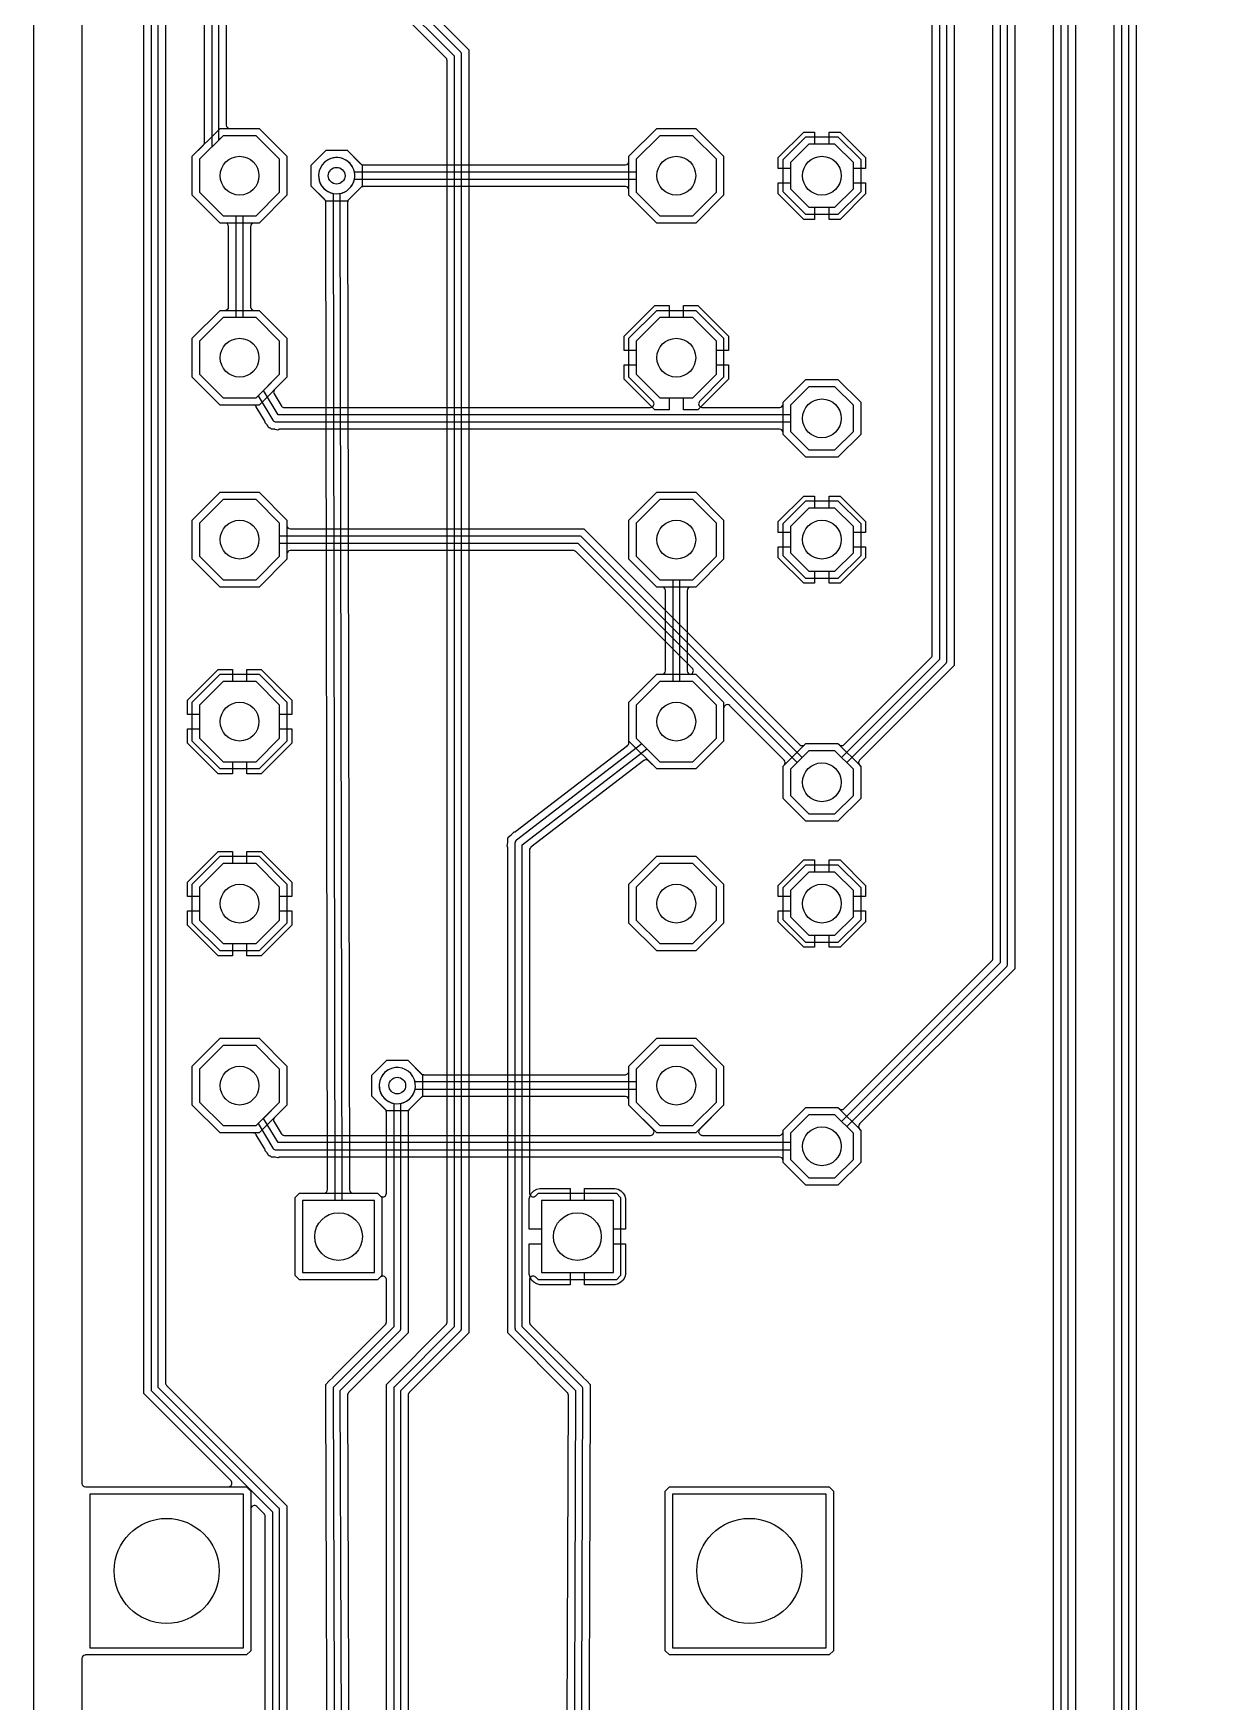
# Model space of a CAD drawing. Header units: millimetres. Extents: x -3 to 112, y -23 to 75.
# Drawn here: x 0 to 24.54, y 12.5 to 47.43 of the extents above; entities that cross this region are included whole.
import ezdxf

# ---------------------------------------------------------------- set-up
doc = ezdxf.new("R2010")
doc.units = ezdxf.units.MM

msp = doc.modelspace()

# ---------------------------------------------------------------- linework, layer by layer
at = {"layer": '16_copper'}
for points in [[(109.068, 73.904), (1.092, 73.904), (1.087, 73.903, 0.392588), (1.016, 73.828), (1.016, 17.077), (1.017, 17.071, 0.392588), (1.092, 17), (4.461, 17), (4.55, 16.911), (4.55, 13.569), (4.461, 13.48), (1.092, 13.48), (1.087, 13.479, 0.392588), (1.016, 13.403), (1.016, 1.092)], [(7.696, 5.112), (7.696, 19.018), (8.944, 20.266), (8.949, 20.273), (8.954, 20.279, 0.087651), (8.964, 20.304), (8.965, 20.311), (8.966, 20.32), (8.966, 46.99), (8.965, 46.998), (8.964, 47.007, 0.087654), (8.954, 47.031), (8.949, 47.037), (8.944, 47.044), (7.674, 48.314)], [(7.715, 48.489), (9.119, 47.085), (9.119, 20.225), (7.871, 18.978), (7.868, 18.973), (7.867, 18.973), (7.866, 18.971), (7.866, 18.971), (7.86, 18.964, 0.01577), (7.858, 18.96), (7.856, 18.956), (7.855, 18.954), (7.854, 18.951), (7.851, 18.944, 0.015767), (7.85, 18.94), (7.85, 18.936), (7.849, 18.933), (7.849, 18.929), (7.849, 18.924), (7.849, 8.606)], [(7.391, 8.646), (7.391, 19.145), (8.639, 20.392), (8.642, 20.397), (8.643, 20.397), (8.644, 20.399), (8.644, 20.399), (8.65, 20.406, 0.01577), (8.652, 20.41), (8.654, 20.414), (8.655, 20.416), (8.656, 20.419), (8.659, 20.426, 0.015767), (8.66, 20.43), (8.66, 20.434), (8.661, 20.437), (8.661, 20.441), (8.661, 20.446), (8.661, 46.864), (8.66, 46.872), (8.66, 46.881, 0.087654), (8.649, 46.905), (8.644, 46.911), (8.639, 46.918), (7.548, 48.009)], [(7.588, 48.184), (8.814, 46.958), (8.814, 20.352), (7.566, 19.104), (7.561, 19.097), (7.556, 19.091, 0.087651), (7.546, 19.066), (7.545, 19.059), (7.544, 19.05), (7.544, 5.08)], [(6.158, 8.723), (6.122, 18.924), (6.121, 18.927), (6.121, 19.05), (6.121, 19.05), (6.121, 19.05), (6.121, 19.144), (6.188, 19.211), (6.188, 19.211), (6.188, 19.211), (6.275, 19.299), (6.277, 19.3), (7.369, 20.392), (7.372, 20.397), (7.373, 20.397), (7.374, 20.399), (7.374, 20.399), (7.38, 20.406, 0.01577), (7.382, 20.41), (7.384, 20.414), (7.385, 20.416), (7.386, 20.419), (7.389, 20.426, 0.015767), (7.39, 20.43), (7.39, 20.434), (7.391, 20.437), (7.391, 20.441), (7.391, 20.446), (7.391, 21.334), (7.391, 21.337), (7.391, 21.34, 0.548396), (7.278, 21.4), (7.271, 21.395), (7.265, 21.391, 0.015772), (7.261, 21.388), (7.207, 21.334), (5.573, 21.334), (5.484, 21.423), (5.484, 23.057), (5.573, 23.146), (6.083, 23.146), (6.089, 23.147, 0.392797), (6.16, 23.223), (6.122, 43.896), (6.121, 43.904), (6.121, 43.913, 0.088101), (6.11, 43.937), (6.105, 43.943), (6.1, 43.95), (5.819, 44.23), (5.819, 44.67), (6.13, 44.981), (6.57, 44.981), (6.881, 44.67), (6.881, 44.23), (6.602, 43.952), (6.597, 43.945), (6.591, 43.938, 0.087193), (6.581, 43.914), (6.581, 43.906), (6.58, 43.898), (6.617, 23.222), (6.618, 23.217, 0.392315), (6.693, 23.146), (7.207, 23.146), (7.261, 23.092), (7.264, 23.09), (7.265, 23.088, 0.54841), (7.389, 23.125), (7.39, 23.134), (7.391, 23.141, 0.015781), (7.391, 23.146), (7.391, 24.847), (7.39, 24.855), (7.39, 24.864, 0.087654), (7.379, 24.888), (7.374, 24.894), (7.369, 24.901), (7.089, 25.18), (7.089, 25.62), (7.4, 25.931), (7.84, 25.931), (8.151, 25.62), (8.151, 25.18), (7.871, 24.901), (7.866, 24.894), (7.86, 24.887, 0.087651), (7.85, 24.863), (7.85, 24.855), (7.849, 24.847), (7.849, 20.225), (6.601, 18.978), (6.596, 18.971), (6.591, 18.965, 0.01489), (6.588, 18.961), (6.586, 18.955), (6.586, 18.954), (6.585, 18.952), (6.582, 18.945, 0.014881), (6.581, 18.94), (6.58, 18.936), (6.58, 18.933), (6.58, 18.929), (6.579, 18.924), (6.615, 8.722)], [(11.165, 8.722), (11.201, 18.924), (11.2, 18.93), (11.2, 18.934), (11.199, 18.937), (11.199, 18.941, 0.014884), (11.198, 18.945), (11.194, 18.953), (11.194, 18.955), (11.193, 18.956), (11.191, 18.961, 0.014889), (11.189, 18.965), (11.184, 18.971), (11.179, 18.978), (9.931, 20.225), (9.931, 30.376), (9.931, 30.38), (9.931, 30.383, 0.060541), (9.926, 30.405), (9.922, 30.411), (9.921, 30.414), (9.931, 30.49), (9.931, 30.495), (9.931, 30.5), (9.931, 30.576), (9.934, 30.58), (9.938, 30.586, 0.020165), (9.941, 30.592), (9.943, 30.6), (9.944, 30.602), (10.005, 30.649), (10.008, 30.653), (10.012, 30.656), (10.066, 30.71), (10.071, 30.711), (10.078, 30.712, 0.023472), (10.085, 30.714), (10.091, 30.718), (10.098, 30.721, 0.020606), (10.103, 30.724), (12.442, 32.524), (12.443, 32.525), (12.446, 32.527, 0.14431), (12.469, 32.563), (12.47, 32.572), (12.471, 32.58, 0.013798), (12.471, 32.584), (12.471, 33.43), (13.052, 34.011), (13.157, 34.011), (13.163, 34.011, 0.392588), (13.233, 34.087), (13.233, 35.763), (13.233, 35.769, 0.392588), (13.157, 35.839), (13.052, 35.839), (12.471, 36.42), (12.471, 37.24), (13.052, 37.821), (13.872, 37.821), (14.453, 37.24), (14.453, 36.42), (13.872, 35.839), (13.767, 35.839), (13.761, 35.839, 0.392588), (13.691, 35.763), (13.691, 34.087), (13.691, 34.081, 0.392588), (13.767, 34.011), (13.872, 34.011), (14.453, 33.43), (14.453, 32.61), (13.872, 32.029), (13.052, 32.029), (12.88, 32.201), (12.88, 32.201), (12.879, 32.202, 0.294765), (12.798, 32.217), (12.786, 32.21), (12.781, 32.207, 0.001975), (12.78, 32.207), (10.418, 30.39), (10.417, 30.388), (10.414, 30.387, 0.14431), (10.391, 30.351), (10.39, 30.342), (10.389, 30.334, 0.013798), (10.389, 30.33), (10.389, 23.146), (10.389, 23.143), (10.389, 23.14, 0.548396), (10.502, 23.08), (10.509, 23.085), (10.515, 23.089, 0.015772), (10.519, 23.092), (10.573, 23.146), (12.207, 23.146), (12.296, 23.057), (12.296, 21.423), (12.207, 21.334), (10.573, 21.334), (10.519, 21.388), (10.516, 21.39), (10.515, 21.392, 0.54841), (10.391, 21.355), (10.39, 21.346), (10.389, 21.339, 0.015781), (10.389, 21.334), (10.389, 20.446), (10.389, 20.441), (10.389, 20.436), (10.39, 20.433), (10.39, 20.429, 0.01577), (10.392, 20.425), (10.395, 20.418), (10.396, 20.415), (10.397, 20.414), (10.398, 20.409, 0.015774), (10.401, 20.405), (10.406, 20.399), (10.407, 20.397), (10.408, 20.397), (10.408, 20.396), (10.411, 20.392), (11.503, 19.3), (11.505, 19.299), (11.592, 19.211), (11.592, 19.211), (11.592, 19.211), (11.659, 19.144), (11.659, 19.05), (11.659, 19.05), (11.659, 19.05), (11.659, 18.927), (11.658, 18.924), (11.622, 8.723)], [(11.469, 8.494), (11.506, 19.05), (11.505, 19.058), (11.504, 19.067, 0.086763), (11.494, 19.091), (11.489, 19.097), (11.484, 19.104), (10.236, 20.352), (10.236, 30.442), (12.846, 32.45), (13.115, 32.182), (13.809, 32.182), (14.3, 32.673), (14.3, 33.367), (13.809, 33.858), (13.538, 33.858), (13.538, 35.992), (13.809, 35.992), (14.3, 36.483), (14.3, 37.177), (13.809, 37.668), (13.115, 37.668), (12.624, 37.177), (12.624, 36.483), (13.115, 35.992), (13.386, 35.992), (13.386, 33.858), (13.115, 33.858), (12.624, 33.367), (12.624, 32.673), (12.738, 32.559), (10.114, 30.54), (10.112, 30.539), (10.11, 30.537, 0.14431), (10.087, 30.501), (10.085, 30.492), (10.084, 30.484, 0.013798), (10.084, 30.48), (10.084, 20.32), (10.085, 20.312), (10.086, 20.303, 0.087654), (10.096, 20.279), (10.101, 20.273), (10.106, 20.266), (11.354, 19.019), (11.316, 8.494)], [(6.464, 8.494), (6.426, 19.019), (7.674, 20.266), (7.679, 20.273), (7.684, 20.279, 0.087651), (7.694, 20.304), (7.695, 20.311), (7.696, 20.32), (7.696, 25.029), (7.742, 25.041, 1), (7.498, 25.759), (7.452, 25.74, 0.714263), (7.544, 25.029), (7.544, 20.352), (6.296, 19.104), (6.291, 19.097), (6.285, 19.09, 0.086766), (6.276, 19.066), (6.275, 19.059), (6.274, 19.05), (6.311, 8.494)]]:
    msp.add_lwpolyline(points, format="xyb", dxfattribs=at)
for points in [[(3.908, 43.459), (3.327, 44.04), (3.327, 44.86), (3.908, 45.441), (4.728, 45.441), (5.309, 44.86), (5.309, 44.04), (4.728, 43.459)], [(13.052, 43.459), (12.471, 44.04), (12.471, 44.86), (13.052, 45.441), (13.872, 45.441), (14.453, 44.86), (14.453, 44.04), (13.872, 43.459)], [(5.156, 44.103), (5.156, 44.797), (4.665, 45.288), (3.971, 45.288), (3.48, 44.797), (3.48, 44.103), (3.971, 43.612), (4.665, 43.612)], [(14.3, 44.103), (14.3, 44.797), (13.809, 45.288), (13.115, 45.288), (12.624, 44.797), (12.624, 44.103), (13.115, 43.612), (13.809, 43.612)], [(16.173, 43.637), (15.697, 44.113), (15.697, 44.787), (16.173, 45.263), (16.847, 45.263), (17.323, 44.787), (17.323, 44.113), (16.847, 43.637)], [(17.17, 44.176), (17.17, 44.724), (16.784, 45.11), (16.236, 45.11), (15.85, 44.724), (15.85, 44.176), (16.236, 43.79), (16.784, 43.79)], [(3.908, 39.649), (3.327, 40.23), (3.327, 41.05), (3.908, 41.631), (4.728, 41.631), (5.309, 41.05), (5.309, 40.23), (4.728, 39.649)], [(12.37, 40.792), (12.37, 41.092), (13.01, 41.732), (13.31, 41.732), (13.31, 41.478), (13.115, 41.478), (12.624, 40.987), (12.624, 40.792)], [(14.3, 40.792), (14.3, 40.987), (13.809, 41.478), (13.614, 41.478), (13.614, 41.732), (13.914, 41.732), (14.554, 41.092), (14.554, 40.792)], [(5.156, 40.293), (5.156, 40.987), (4.665, 41.478), (3.971, 41.478), (3.48, 40.987), (3.48, 40.293), (3.971, 39.802), (4.665, 39.802)], [(13.01, 39.548), (12.37, 40.188), (12.37, 40.488), (12.624, 40.488), (12.624, 40.293), (13.115, 39.802), (13.31, 39.802), (13.31, 39.548)], [(13.614, 39.548), (13.614, 39.802), (13.809, 39.802), (14.3, 40.293), (14.3, 40.488), (14.554, 40.488), (14.554, 40.188), (13.914, 39.548)], [(16.173, 38.557), (15.697, 39.033), (15.697, 39.707), (16.173, 40.183), (16.847, 40.183), (17.323, 39.707), (17.323, 39.033), (16.847, 38.557)], [(17.17, 39.096), (17.17, 39.644), (16.784, 40.03), (16.236, 40.03), (15.85, 39.644), (15.85, 39.096), (16.236, 38.71), (16.784, 38.71)], [(3.908, 35.839), (3.327, 36.42), (3.327, 37.24), (3.908, 37.821), (4.728, 37.821), (5.309, 37.24), (5.309, 36.42), (4.728, 35.839)], [(5.156, 36.483), (5.156, 37.177), (4.665, 37.668), (3.971, 37.668), (3.48, 37.177), (3.48, 36.483), (3.971, 35.992), (4.665, 35.992)], [(16.173, 36.017), (15.697, 36.493), (15.697, 37.167), (16.173, 37.643), (16.847, 37.643), (17.323, 37.167), (17.323, 36.493), (16.847, 36.017)], [(17.17, 36.556), (17.17, 37.104), (16.784, 37.49), (16.236, 37.49), (15.85, 37.104), (15.85, 36.556), (16.236, 36.17), (16.784, 36.17)], [(3.226, 33.172), (3.226, 33.472), (3.866, 34.112), (4.166, 34.112), (4.166, 33.858), (3.971, 33.858), (3.48, 33.367), (3.48, 33.172)], [(5.156, 33.172), (5.156, 33.367), (4.665, 33.858), (4.47, 33.858), (4.47, 34.112), (4.77, 34.112), (5.41, 33.472), (5.41, 33.172)], [(3.866, 31.928), (3.226, 32.568), (3.226, 32.868), (3.48, 32.868), (3.48, 32.673), (3.971, 32.182), (4.166, 32.182), (4.166, 31.928)], [(4.47, 31.928), (4.47, 32.182), (4.665, 32.182), (5.156, 32.673), (5.156, 32.868), (5.41, 32.868), (5.41, 32.568), (4.77, 31.928)], [(16.173, 30.937), (15.697, 31.413), (15.697, 32.087), (16.173, 32.563), (16.847, 32.563), (17.323, 32.087), (17.323, 31.413), (16.847, 30.937)], [(17.17, 31.476), (17.17, 32.024), (16.784, 32.41), (16.236, 32.41), (15.85, 32.024), (15.85, 31.476), (16.236, 31.09), (16.784, 31.09)], [(3.226, 29.362), (3.226, 29.662), (3.866, 30.302), (4.166, 30.302), (4.166, 30.048), (3.971, 30.048), (3.48, 29.557), (3.48, 29.362)], [(5.156, 29.362), (5.156, 29.557), (4.665, 30.048), (4.47, 30.048), (4.47, 30.302), (4.77, 30.302), (5.41, 29.662), (5.41, 29.362)], [(13.052, 28.219), (12.471, 28.8), (12.471, 29.62), (13.052, 30.201), (13.872, 30.201), (14.453, 29.62), (14.453, 28.8), (13.872, 28.219)], [(14.3, 28.863), (14.3, 29.557), (13.809, 30.048), (13.115, 30.048), (12.624, 29.557), (12.624, 28.863), (13.115, 28.372), (13.809, 28.372)], [(16.173, 28.397), (15.697, 28.873), (15.697, 29.547), (16.173, 30.023), (16.847, 30.023), (17.323, 29.547), (17.323, 28.873), (16.847, 28.397)], [(17.17, 28.936), (17.17, 29.484), (16.784, 29.87), (16.236, 29.87), (15.85, 29.484), (15.85, 28.936), (16.236, 28.55), (16.784, 28.55)], [(3.866, 28.118), (3.226, 28.758), (3.226, 29.058), (3.48, 29.058), (3.48, 28.863), (3.971, 28.372), (4.166, 28.372), (4.166, 28.118)], [(4.47, 28.118), (4.47, 28.372), (4.665, 28.372), (5.156, 28.863), (5.156, 29.058), (5.41, 29.058), (5.41, 28.758), (4.77, 28.118)], [(3.908, 24.409), (3.327, 24.99), (3.327, 25.81), (3.908, 26.391), (4.728, 26.391), (5.309, 25.81), (5.309, 24.99), (4.728, 24.409)], [(5.156, 25.053), (5.156, 25.747), (4.665, 26.238), (3.971, 26.238), (3.48, 25.747), (3.48, 25.053), (3.971, 24.562), (4.665, 24.562)], [(13.052, 24.409), (12.471, 24.99), (12.471, 25.81), (13.052, 26.391), (13.872, 26.391), (14.453, 25.81), (14.453, 24.99), (13.872, 24.409)], [(14.3, 25.053), (14.3, 25.747), (13.809, 26.238), (13.115, 26.238), (12.624, 25.747), (12.624, 25.053), (13.115, 24.562), (13.809, 24.562)], [(16.173, 23.317), (15.697, 23.793), (15.697, 24.467), (16.173, 24.943), (16.847, 24.943), (17.323, 24.467), (17.323, 23.793), (16.847, 23.317)], [(17.17, 23.856), (17.17, 24.404), (16.784, 24.79), (16.236, 24.79), (15.85, 24.404), (15.85, 23.856), (16.236, 23.47), (16.784, 23.47)], [(12.144, 22.994), (10.636, 22.994), (10.636, 21.486), (12.144, 21.486)], [(4.398, 16.848), (1.182, 16.848), (1.182, 13.632), (4.398, 13.632)], [(13.319, 13.48), (13.23, 13.569), (13.23, 16.911), (13.319, 17), (16.661, 17), (16.75, 16.911), (16.75, 13.569), (16.661, 13.48)], [(16.598, 16.848), (13.382, 16.848), (13.382, 13.632), (16.598, 13.632)]]:
    msp.add_lwpolyline(points, close=True, dxfattribs=at)
msp.add_lwpolyline([(7.144, 22.994), (6.465, 22.994), (6.427, 44.079), (6.472, 44.091, 1), (6.228, 44.809), (6.182, 44.79, 0.714952), (6.274, 44.079), (6.312, 22.994), (5.636, 22.994), (5.636, 21.486), (7.144, 21.486)], format="xyb", close=True, dxfattribs=at)
at = {"layer": '1_copper'}
for points in [[(1.016, 73.828), (1.016, 17.077), (1.017, 17.071, 0.392588), (1.092, 17), (4.082, 17), (4.085, 17.001), (4.088, 17.001, 0.54841), (4.149, 17.114), (4.144, 17.121), (4.14, 17.127, 0.015772), (4.136, 17.13), (2.468, 18.799), (2.311, 18.955), (2.311, 56.122)], [(3.734, 66.04), (3.734, 45.051), (3.48, 44.797), (3.48, 44.103), (3.971, 43.612), (4.242, 43.612), (4.242, 41.478), (3.971, 41.478), (3.48, 40.987), (3.48, 40.293), (3.971, 39.802), (4.665, 39.802), (4.707, 39.844), (5.015, 39.331), (5.019, 39.325), (5.023, 39.32, 0.21536), (5.08, 39.294), (15.85, 39.294), (15.85, 39.096), (16.236, 38.71), (16.784, 38.71), (17.17, 39.096), (17.17, 39.644), (16.784, 40.03), (16.236, 40.03), (15.85, 39.644), (15.85, 39.446), (5.123, 39.446), (4.818, 39.955), (5.156, 40.293), (5.156, 40.987), (4.665, 41.478), (4.394, 41.478), (4.394, 43.612), (4.665, 43.612), (5.156, 44.103), (5.156, 44.797), (4.665, 45.288), (3.971, 45.288), (3.886, 45.204), (3.886, 66.008)], [(5.156, 6.382), (5.156, 16.51), (5.155, 16.518), (5.154, 16.527, 0.087654), (5.144, 16.551), (5.139, 16.557), (5.134, 16.564), (2.616, 19.082), (2.616, 57.15), (2.613, 57.172, 0.866051), (2.464, 57.15), (2.464, 19.05), (2.465, 19.042), (2.466, 19.033, 0.087654), (2.476, 19.009), (2.481, 19.003), (2.486, 18.996), (5.004, 16.478), (5.004, 6.35)], [(4.039, 56.693), (4.039, 45.517), (4.039, 45.511, 0.392588), (4.115, 45.441), (4.728, 45.441), (5.309, 44.86), (5.309, 44.04), (4.728, 43.459), (4.623, 43.459), (4.617, 43.459, 0.392588), (4.547, 43.383), (4.547, 41.707), (4.547, 41.701, 0.392588), (4.623, 41.631), (4.728, 41.631), (5.309, 41.05), (5.309, 40.23), (5.052, 39.973), (5.048, 39.967), (5.043, 39.962, 0.291651), (5.041, 39.88), (5.187, 39.636), (5.192, 39.63), (5.195, 39.624, 0.21536), (5.253, 39.599), (12.919, 39.599), (12.921, 39.599), (12.924, 39.599, 0.54841), (12.985, 39.712), (12.98, 39.719), (12.976, 39.725, 0.015772), (12.972, 39.729), (12.471, 40.23), (12.471, 41.05), (13.052, 41.631), (13.872, 41.631), (14.453, 41.05), (14.453, 40.23), (13.952, 39.729), (13.95, 39.726), (13.948, 39.725, 0.54841), (13.985, 39.601), (13.993, 39.6), (14.001, 39.599, 0.01577), (14.005, 39.599), (15.621, 39.599), (15.627, 39.599, 0.372127), (15.696, 39.669), (15.697, 39.675), (15.697, 39.707), (16.173, 40.183), (16.847, 40.183), (17.323, 39.707), (17.323, 39.033), (16.847, 38.557), (16.173, 38.557), (15.697, 39.033), (15.697, 39.065, 0.414214), (15.621, 39.141), (5.164, 39.141), (5.154, 39.14), (5.144, 39.139, 0.003852), (5.143, 39.138), (5.136, 39.135), (5.125, 39.131), (5.116, 39.125), (5.061, 39.139), (5.053, 39.14), (5.042, 39.141), (4.985, 39.141), (4.978, 39.149), (4.97, 39.155), (4.962, 39.161, 0.003841), (4.961, 39.162), (4.953, 39.164), (4.943, 39.169), (4.933, 39.171), (4.903, 39.22), (4.898, 39.226), (4.892, 39.235), (4.851, 39.275), (4.851, 39.286, 0.071782), (4.848, 39.307), (4.845, 39.314), (4.841, 39.325), (4.668, 39.612), (4.664, 39.618), (4.66, 39.624, 0.21536), (4.603, 39.649), (3.908, 39.649), (3.327, 40.23), (3.327, 41.05), (3.908, 41.631), (4.013, 41.631), (4.019, 41.631, 0.392588), (4.089, 41.707), (4.089, 43.383), (4.089, 43.389, 0.392588), (4.013, 43.459), (3.908, 43.459), (3.327, 44.04), (3.327, 44.86), (3.559, 45.092), (3.564, 45.099), (3.57, 45.105, 0.087651), (3.58, 45.13), (3.58, 45.137), (3.581, 45.146), (3.581, 56.693)], [(2.769, 56.122), (2.769, 19.176), (2.77, 19.168), (2.77, 19.159, 0.087654), (2.781, 19.135), (2.786, 19.129), (2.791, 19.122), (5.309, 16.605), (5.309, 6.476)], [(19.279, 53.214), (19.279, 34.195), (17.3, 32.217), (17.297, 32.212, 0.372102), (17.297, 32.114), (17.3, 32.109), (17.323, 32.087), (17.323, 31.413), (16.847, 30.937), (16.173, 30.937), (15.697, 31.413), (15.697, 32.087), (15.72, 32.109, 0.414231), (15.72, 32.217), (14.583, 33.354), (14.58, 33.356), (14.579, 33.358, 0.54841), (14.455, 33.321), (14.454, 33.312), (14.453, 33.305, 0.01577), (14.453, 33.3), (14.453, 32.61), (13.872, 32.029), (13.052, 32.029), (12.471, 32.61), (12.471, 33.43), (13.052, 34.011), (13.742, 34.011), (13.745, 34.011), (13.748, 34.011, 0.54841), (13.809, 34.124), (13.803, 34.131), (13.799, 34.137, 0.015772), (13.796, 34.141), (11.358, 36.579), (11.351, 36.584), (11.344, 36.59, 0.087651), (11.32, 36.6), (11.312, 36.6), (11.304, 36.601), (5.385, 36.601), (5.379, 36.601, 0.392588), (5.309, 36.525), (5.309, 36.42), (4.728, 35.839), (3.908, 35.839), (3.327, 36.42), (3.327, 37.24), (3.908, 37.821), (4.728, 37.821), (5.309, 37.24), (5.309, 37.135), (5.309, 37.129, 0.392588), (5.385, 37.059), (11.525, 37.059), (11.681, 36.902), (16.043, 32.54), (16.048, 32.537, 0.372102), (16.146, 32.537), (16.151, 32.54), (16.173, 32.563), (16.847, 32.563), (16.869, 32.54, 0.414231), (16.977, 32.54), (18.799, 34.362), (18.804, 34.369), (18.81, 34.376, 0.087651), (18.82, 34.4), (18.82, 34.408), (18.821, 34.416), (18.821, 53.435)], [(18.974, 53.34), (18.974, 34.322), (16.923, 32.271), (16.784, 32.41), (16.236, 32.41), (16.097, 32.271), (11.484, 36.884), (11.477, 36.889), (11.471, 36.894, 0.087651), (11.446, 36.904), (11.439, 36.905), (11.43, 36.906), (5.156, 36.906), (5.156, 37.177), (4.665, 37.668), (3.971, 37.668), (3.48, 37.177), (3.48, 36.483), (3.971, 35.992), (4.665, 35.992), (5.156, 36.483), (5.156, 36.754), (11.398, 36.754), (15.989, 32.163), (15.85, 32.024), (15.85, 31.476), (16.236, 31.09), (16.784, 31.09), (17.17, 31.476), (17.17, 32.024), (17.031, 32.163), (19.104, 34.236), (19.109, 34.243), (19.114, 34.249, 0.087651), (19.124, 34.274), (19.125, 34.281), (19.126, 34.29), (19.126, 53.308)], [(20.549, 51.944), (20.549, 27.845), (17.3, 24.597), (17.297, 24.592, 0.372102), (17.297, 24.494), (17.3, 24.489), (17.323, 24.467), (17.323, 23.793), (16.847, 23.317), (16.173, 23.317), (15.697, 23.793), (15.697, 23.825, 0.414214), (15.621, 23.901), (5.164, 23.901), (5.154, 23.9), (5.144, 23.899, 0.003852), (5.143, 23.898), (5.136, 23.895), (5.125, 23.891), (5.116, 23.885), (5.061, 23.899), (5.053, 23.9), (5.042, 23.901), (4.985, 23.901), (4.978, 23.909), (4.97, 23.915), (4.962, 23.921, 0.003841), (4.961, 23.922), (4.953, 23.924), (4.943, 23.929), (4.933, 23.931), (4.903, 23.98), (4.898, 23.986), (4.892, 23.995), (4.851, 24.035), (4.851, 24.046, 0.071782), (4.848, 24.067), (4.845, 24.074), (4.841, 24.085), (4.668, 24.372), (4.664, 24.378), (4.66, 24.384, 0.21536), (4.603, 24.409), (3.908, 24.409), (3.327, 24.99), (3.327, 25.81), (3.908, 26.391), (4.728, 26.391), (5.309, 25.81), (5.309, 24.99), (5.052, 24.733), (5.048, 24.727), (5.043, 24.722, 0.243611), (5.035, 24.652), (5.038, 24.647), (5.041, 24.64), (5.187, 24.396), (5.192, 24.39), (5.195, 24.384, 0.21536), (5.253, 24.359), (12.919, 24.359), (12.921, 24.359), (12.924, 24.359, 0.54841), (12.985, 24.472), (12.98, 24.479), (12.976, 24.485, 0.015772), (12.972, 24.489), (12.471, 24.99), (12.471, 25.095), (12.471, 25.101, 0.392588), (12.395, 25.171), (8.173, 25.171), (8.165, 25.17), (8.156, 25.17, 0.087654), (8.132, 25.159), (8.126, 25.154), (8.119, 25.149), (7.84, 24.869), (7.4, 24.869), (7.089, 25.18), (7.089, 25.62), (7.4, 25.931), (7.84, 25.931), (8.119, 25.651), (8.126, 25.646), (8.133, 25.64, 0.087651), (8.157, 25.63), (8.165, 25.63), (8.173, 25.629), (12.395, 25.629), (12.401, 25.629, 0.392588), (12.471, 25.705), (12.471, 25.81), (13.052, 26.391), (13.872, 26.391), (14.453, 25.81), (14.453, 24.99), (13.952, 24.489), (13.95, 24.486), (13.948, 24.485, 0.54841), (13.985, 24.361), (13.993, 24.36), (14.001, 24.359, 0.01577), (14.005, 24.359), (15.621, 24.359), (15.627, 24.359, 0.372127), (15.696, 24.429), (15.697, 24.435), (15.697, 24.467), (16.173, 24.943), (16.847, 24.943), (16.869, 24.92, 0.414231), (16.977, 24.92), (20.069, 28.012), (20.072, 28.017), (20.073, 28.017), (20.074, 28.019), (20.074, 28.019), (20.08, 28.026, 0.01577), (20.082, 28.03), (20.084, 28.034), (20.085, 28.036), (20.086, 28.039), (20.089, 28.046, 0.015767), (20.09, 28.05), (20.09, 28.054), (20.091, 28.057), (20.091, 28.061), (20.091, 28.066), (20.091, 52.165)], [(20.244, 52.07), (20.244, 27.972), (16.923, 24.651), (16.784, 24.79), (16.236, 24.79), (15.85, 24.404), (15.85, 24.206), (5.123, 24.206), (4.818, 24.715), (5.156, 25.053), (5.156, 25.747), (4.665, 26.238), (3.971, 26.238), (3.48, 25.747), (3.48, 25.053), (3.971, 24.562), (4.665, 24.562), (4.707, 24.604), (5.015, 24.091), (5.019, 24.085), (5.023, 24.08, 0.21536), (5.08, 24.054), (15.85, 24.054), (15.85, 23.856), (16.236, 23.47), (16.784, 23.47), (17.17, 23.856), (17.17, 24.404), (17.031, 24.543), (20.374, 27.886), (20.379, 27.893), (20.384, 27.899, 0.087651), (20.394, 27.924), (20.395, 27.931), (20.396, 27.94), (20.396, 52.038)], [(21.361, 6.255), (21.361, 50.247), (21.361, 50.253, 0.000083), (21.361, 50.253), (21.36, 50.255), (21.36, 50.264, 0.087654), (21.349, 50.288), (21.344, 50.294), (21.339, 50.301), (21.059, 50.58), (21.059, 51.02), (21.37, 51.331), (21.81, 51.331), (22.121, 51.02), (22.121, 50.58), (21.841, 50.301), (21.836, 50.294), (21.83, 50.287, 0.087651), (21.82, 50.263), (21.82, 50.255), (21.819, 50.247), (21.819, 6.476)], [(21.666, 6.382), (21.666, 50.429), (21.712, 50.441, 1), (21.468, 51.159), (21.422, 51.14, 0.714263), (21.514, 50.429), (21.514, 6.35)], [(22.631, 7.525), (22.631, 48.977), (22.63, 48.985), (22.63, 48.994, 0.087654), (22.619, 49.018), (22.614, 49.024), (22.609, 49.031), (22.329, 49.31), (22.329, 49.75), (22.64, 50.061), (23.08, 50.061), (23.391, 49.75), (23.391, 49.31), (23.111, 49.031), (23.106, 49.024), (23.1, 49.017, 0.087651), (23.09, 48.993), (23.09, 48.985), (23.089, 48.977), (23.089, 7.746)], [(22.936, 7.652), (22.936, 49.159), (22.982, 49.171, 1), (22.738, 49.889), (22.692, 49.87, 0.714263), (22.784, 49.159), (22.784, 7.62)], [(4.851, 6.255), (4.851, 16.384), (4.85, 16.392), (4.85, 16.401, 0.087654), (4.839, 16.425), (4.834, 16.431), (4.829, 16.438), (4.68, 16.586), (4.678, 16.588), (4.676, 16.59, 0.54841), (4.553, 16.553), (4.552, 16.544), (4.551, 16.537, 0.015781), (4.55, 16.532), (4.55, 13.569), (4.461, 13.48), (1.092, 13.48), (1.087, 13.479, 0.392588), (1.016, 13.403), (1.016, 1.092)]]:
    msp.add_lwpolyline(points, format="xyb", dxfattribs=at)
for points in [[(13.052, 43.459), (12.471, 44.04), (12.471, 44.145), (12.471, 44.151, 0.392588), (12.395, 44.221), (6.903, 44.221), (6.895, 44.22), (6.886, 44.22, 0.087654), (6.862, 44.209), (6.856, 44.204), (6.849, 44.199), (6.57, 43.919), (6.13, 43.919), (5.819, 44.23), (5.819, 44.67), (6.13, 44.981), (6.57, 44.981), (6.849, 44.701), (6.856, 44.696), (6.863, 44.69, 0.087651), (6.887, 44.68), (6.895, 44.68), (6.903, 44.679), (12.395, 44.679), (12.401, 44.679, 0.392588), (12.471, 44.755), (12.471, 44.86), (13.052, 45.441), (13.872, 45.441), (14.453, 44.86), (14.453, 44.04), (13.872, 43.459)], [(14.3, 44.103), (14.3, 44.797), (13.809, 45.288), (13.115, 45.288), (12.624, 44.797), (12.624, 44.526), (6.721, 44.526), (6.709, 44.572, 1), (5.991, 44.328), (6.01, 44.282, 0.714263), (6.721, 44.374), (12.624, 44.374), (12.624, 44.103), (13.115, 43.612), (13.809, 43.612)], [(14.3, 25.053), (14.3, 25.747), (13.809, 26.238), (13.115, 26.238), (12.624, 25.747), (12.624, 25.476), (7.991, 25.476), (7.979, 25.522, 1), (7.261, 25.278), (7.28, 25.232, 0.714263), (7.991, 25.324), (12.624, 25.324), (12.624, 25.053), (13.115, 24.562), (13.809, 24.562)]]:
    msp.add_lwpolyline(points, format="xyb", close=True, dxfattribs=at)
for points in [[(15.596, 44.602), (15.596, 44.829), (16.131, 45.364), (16.358, 45.364), (16.358, 45.11), (16.236, 45.11), (15.85, 44.724), (15.85, 44.602)], [(17.17, 44.602), (17.17, 44.724), (16.784, 45.11), (16.662, 45.11), (16.662, 45.364), (16.889, 45.364), (17.424, 44.829), (17.424, 44.602)], [(16.131, 43.536), (15.596, 44.071), (15.596, 44.298), (15.85, 44.298), (15.85, 44.176), (16.236, 43.79), (16.358, 43.79), (16.358, 43.536)], [(16.662, 43.536), (16.662, 43.79), (16.784, 43.79), (17.17, 44.176), (17.17, 44.298), (17.424, 44.298), (17.424, 44.071), (16.889, 43.536)], [(14.3, 40.293), (14.3, 40.987), (13.809, 41.478), (13.115, 41.478), (12.624, 40.987), (12.624, 40.293), (13.115, 39.802), (13.809, 39.802)], [(13.052, 35.839), (12.471, 36.42), (12.471, 37.24), (13.052, 37.821), (13.872, 37.821), (14.453, 37.24), (14.453, 36.42), (13.872, 35.839)], [(15.596, 36.982), (15.596, 37.209), (16.131, 37.744), (16.358, 37.744), (16.358, 37.49), (16.236, 37.49), (15.85, 37.104), (15.85, 36.982)], [(17.17, 36.982), (17.17, 37.104), (16.784, 37.49), (16.662, 37.49), (16.662, 37.744), (16.889, 37.744), (17.424, 37.209), (17.424, 36.982)], [(14.3, 36.483), (14.3, 37.177), (13.809, 37.668), (13.115, 37.668), (12.624, 37.177), (12.624, 36.483), (13.115, 35.992), (13.809, 35.992)], [(16.131, 35.916), (15.596, 36.451), (15.596, 36.678), (15.85, 36.678), (15.85, 36.556), (16.236, 36.17), (16.358, 36.17), (16.358, 35.916)], [(16.662, 35.916), (16.662, 36.17), (16.784, 36.17), (17.17, 36.556), (17.17, 36.678), (17.424, 36.678), (17.424, 36.451), (16.889, 35.916)], [(3.908, 32.029), (3.327, 32.61), (3.327, 33.43), (3.908, 34.011), (4.728, 34.011), (5.309, 33.43), (5.309, 32.61), (4.728, 32.029)], [(5.156, 32.673), (5.156, 33.367), (4.665, 33.858), (3.971, 33.858), (3.48, 33.367), (3.48, 32.673), (3.971, 32.182), (4.665, 32.182)], [(14.3, 32.673), (14.3, 33.367), (13.809, 33.858), (13.115, 33.858), (12.624, 33.367), (12.624, 32.673), (13.115, 32.182), (13.809, 32.182)], [(3.908, 28.219), (3.327, 28.8), (3.327, 29.62), (3.908, 30.201), (4.728, 30.201), (5.309, 29.62), (5.309, 28.8), (4.728, 28.219)], [(5.156, 28.863), (5.156, 29.557), (4.665, 30.048), (3.971, 30.048), (3.48, 29.557), (3.48, 28.863), (3.971, 28.372), (4.665, 28.372)], [(13.052, 28.219), (12.471, 28.8), (12.471, 29.62), (13.052, 30.201), (13.872, 30.201), (14.453, 29.62), (14.453, 28.8), (13.872, 28.219)], [(14.3, 28.863), (14.3, 29.557), (13.809, 30.048), (13.115, 30.048), (12.624, 29.557), (12.624, 28.863), (13.115, 28.372), (13.809, 28.372)], [(15.596, 29.362), (15.596, 29.589), (16.131, 30.124), (16.358, 30.124), (16.358, 29.87), (16.236, 29.87), (15.85, 29.484), (15.85, 29.362)], [(17.17, 29.362), (17.17, 29.484), (16.784, 29.87), (16.662, 29.87), (16.662, 30.124), (16.889, 30.124), (17.424, 29.589), (17.424, 29.362)], [(16.131, 28.296), (15.596, 28.831), (15.596, 29.058), (15.85, 29.058), (15.85, 28.936), (16.236, 28.55), (16.358, 28.55), (16.358, 28.296)], [(16.662, 28.296), (16.662, 28.55), (16.784, 28.55), (17.17, 28.936), (17.17, 29.058), (17.424, 29.058), (17.424, 28.831), (16.889, 28.296)], [(5.573, 21.334), (5.484, 21.423), (5.484, 23.057), (5.573, 23.146), (7.207, 23.146), (7.296, 23.057), (7.296, 21.423), (7.207, 21.334)], [(10.382, 22.392), (10.382, 23.027), (10.399, 23.092), (10.433, 23.15), (10.48, 23.197), (10.538, 23.231), (10.603, 23.248), (11.238, 23.248), (11.238, 22.994), (10.636, 22.994), (10.636, 22.392)], [(12.144, 22.392), (12.144, 22.994), (11.542, 22.994), (11.542, 23.248), (12.177, 23.248), (12.242, 23.231), (12.3, 23.197), (12.347, 23.15), (12.381, 23.092), (12.398, 23.027), (12.398, 22.392)], [(7.144, 22.994), (5.636, 22.994), (5.636, 21.486), (7.144, 21.486)], [(10.603, 21.232), (10.538, 21.249), (10.48, 21.283), (10.433, 21.33), (10.399, 21.388), (10.382, 21.453), (10.382, 22.088), (10.636, 22.088), (10.636, 21.486), (11.238, 21.486), (11.238, 21.232)], [(11.542, 21.232), (11.542, 21.486), (12.144, 21.486), (12.144, 22.088), (12.398, 22.088), (12.398, 21.453), (12.381, 21.388), (12.347, 21.33), (12.3, 21.283), (12.242, 21.249), (12.177, 21.232)], [(4.398, 16.848), (1.182, 16.848), (1.182, 13.632), (4.398, 13.632)], [(13.319, 13.48), (13.23, 13.569), (13.23, 16.911), (13.319, 17), (16.661, 17), (16.75, 16.911), (16.75, 13.569), (16.661, 13.48)], [(16.598, 16.848), (13.382, 16.848), (13.382, 13.632), (16.598, 13.632)]]:
    msp.add_lwpolyline(points, close=True, dxfattribs=at)
at = {"layer": 'drills_PTH'}
for centre, radius in [((4.318, 44.45), 0.406), ((13.462, 44.45), 0.406), ((16.51, 44.45), 0.406), ((4.318, 40.64), 0.406), ((13.462, 40.64), 0.406), ((16.51, 39.37), 0.406), ((4.318, 36.83), 0.406), ((13.462, 36.83), 0.406), ((16.51, 36.83), 0.406), ((4.318, 33.02), 0.406), ((13.462, 33.02), 0.406), ((16.51, 31.75), 0.406), ((4.318, 29.21), 0.406), ((13.462, 29.21), 0.406), ((16.51, 29.21), 0.406), ((4.318, 25.4), 0.406), ((13.462, 25.4), 0.406), ((16.51, 24.13), 0.406), ((6.39, 22.24), 0.5), ((11.39, 22.24), 0.5), ((2.79, 15.24), 1.1), ((14.99, 15.24), 1.1)]:
    msp.add_circle(centre, radius, dxfattribs=at)
at = {"layer": 'drills_via_1_16'}
for centre in [(6.35, 44.45), (7.62, 25.4)]:
    msp.add_circle(centre, 0.175, dxfattribs=at)
at = {"layer": 'outline'}
msp.add_lwpolyline([(0, 0), (110.16, 0), (110.16, 74.92), (0, 74.92), (0, 0)], close=True, dxfattribs=at)

doc.saveas('drawing.dxf')
